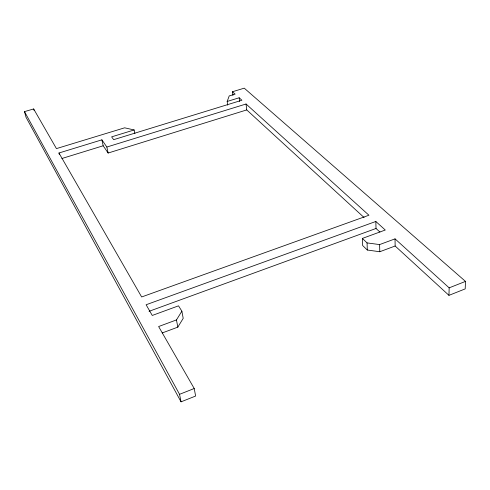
<?xml version="1.0" encoding="UTF-8"?>
<svg xmlns="http://www.w3.org/2000/svg" width="490" height="490" viewBox="0 0 490 490"><rect width="100%" height="100%" fill="white"/><g stroke="black" fill="none" stroke-linecap="round" stroke-linejoin="round"><path stroke-width="0.73" d="M232.946 95.348L232.499 91.734L244.247 88.163L465.5 281.401L465.2 288.892L448.956 295.354L449.159 287.851L395.038 238.863L379.603 244.584L367.059 242.905L362.373 238.422L385.275 230.024L375.824 221.468L146.112 304.756L152.261 315.456L178.513 305.834L181.876 311.193L183.199 318.365L177.827 327.136L162.233 332.955M227.642 105.111L227.176 101.448L229.204 95.936L235.145 94.129L232.499 91.734M134.866 133.654L134.15 129.954L124.632 127.817L56.436 148.605L33.663 108.952L24.5 111.616L25.982 117.171L181.049 401.837L195.62 396.043L194.224 388.521L158.625 326.542L176.455 319.927L181.876 311.193M181.049 401.837L179.548 394.321L194.224 388.521M449.159 287.851L465.5 281.401M362.373 238.422L362.649 245.508L367.31 250.029L379.793 251.738L395.142 246.005L448.956 295.354M149.052 311.315L376.026 228.475L379.897 232.027M59.29 154.319L58.959 152.996L101.889 139.84L103.182 145.775L108.137 153.033L246.733 109.919L364.088 217.536M101.889 139.84L106.845 147.037L246.054 104.003L368.939 215.232L141.647 296.971L58.959 152.996M61.899 158.503L103.182 145.775M134.15 129.954L111.634 136.857L113.656 139.674L241.901 100.242L239.175 97.773L227.176 101.448M24.5 111.616L179.548 394.321M33.663 108.952L34.024 110.342M106.845 147.037L108.137 153.033M176.455 319.927L177.827 327.136M239.175 97.773L239.61 101.43M246.054 104.003L246.733 109.919M367.059 242.905L367.31 250.029M375.824 221.468L376.026 228.475M379.603 244.584L379.793 251.738M395.038 238.863L395.142 246.005"/></g></svg>
